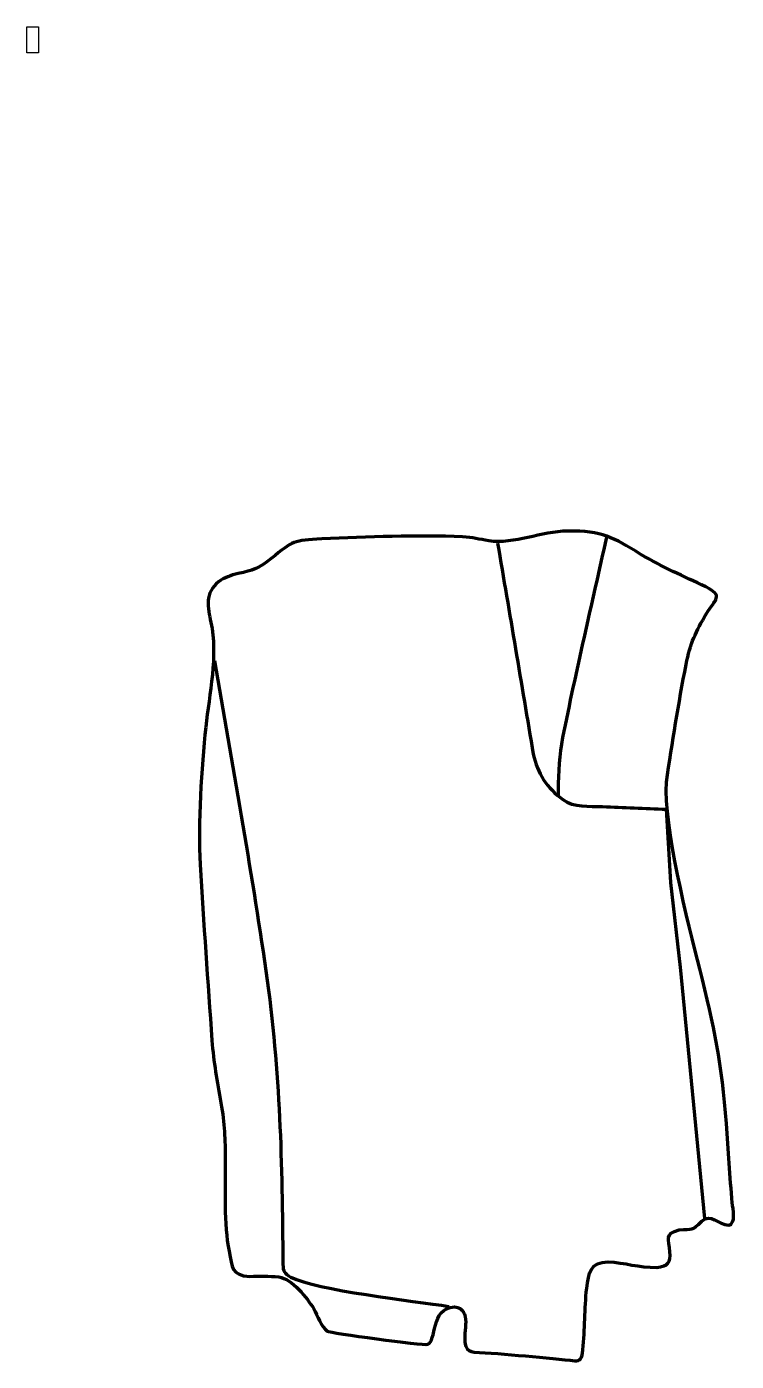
# Model space of a CAD drawing. Header units: millimetres. Extents: x -697 to 64, y -3 to 1430.
import ezdxf

# ---------------------------------------------------------------- set-up
doc = ezdxf.new("R2010")
doc.units = ezdxf.units.MM
doc.header["$MEASUREMENT"] = 0
doc.header["$XCLIPFRAME"] = 0
for name, color, linetype in [('layer 1', 7, 'Continuous'), ('layer 2', 7, 'Continuous'), ('layer 3', 7, 'Continuous')]:
    doc.layers.add(name, color=color, linetype=linetype)
picture_1 = doc.add_image_def('image1.jpg', size_in_pixel=(45719, 101599))

msp = doc.modelspace()

# ---------------------------------------------------------------- linework, layer by layer
at = {"layer": 'layer 2', "color": 140, "lineweight": 158}
for points, knots in [([(-192.1075, 875.3592), (-179.3286, 799.7912), (-166.6729, 724.2024), (-153.8114, 648.6484), (-153.8114, 648.6484), (-149.695, 628.5208), (-139.0229, 612.2667), (-122.32, 600.2581), (-122.32, 600.2581), (-109.7423, 591.2152), (-94.395, 593.0984), (-79.743, 592.5614), (-79.743, 592.5614), (-56.9136, 591.7246), (-34.0899, 590.677), (-11.2641, 589.742)], [0, 0, 0, 0, 0.2, 0.2, 0.2, 0.2, 0.4, 0.4, 0.4, 0.4, 0.6, 0.6, 0.6, 0.6, 1, 1, 1, 1]), ([(-75.3605, 881.8409), (-90.9959, 810.3126), (-108.2418, 738.3148), (-122.3757, 666.6215), (-122.3757, 666.6215), (-126.0873, 647.7945), (-127.0688, 629.5454), (-127.0691, 610.4103), (-127.0691, 610.4103), (-127.0658, 608.5018), (-127.0713, 606.5984), (-127.0865, 604.6899)], [0, 0, 0, 0, 0.25, 0.25, 0.25, 0.25, 0.5, 0.5, 0.5, 0.5, 1, 1, 1, 1]), ([(-495.7166, 749.0873), (-477.1028, 638.4551), (-456.7339, 527.1865), (-440.8004, 416.254), (-440.8004, 416.254), (-424.8229, 305.0145), (-423.6065, 212.0411), (-422.454, 101.3893), (-422.454, 101.3893), (-422.3745, 93.8362), (-420.7856, 91.511), (-414.0461, 87.6619), (-414.0461, 87.6619), (-386.7315, 73.4575), (-282.3672, 61.9976), (-244.4948, 56.1431)], [0, 0, 0, 0, 0.2, 0.2, 0.2, 0.2, 0.4, 0.4, 0.4, 0.4, 0.6, 0.6, 0.6, 0.6, 1, 1, 1, 1]), ([(-11.2641, 589.742), (-11.2641, 589.742), (-6.4863, 510.9169), (-6.4863, 510.9169), (-6.4863, 510.9169), (-6.4863, 510.9169), (3.8172, 420.2762), (3.8172, 420.2762), (3.8172, 420.2762), (3.8172, 420.2762), (29.8125, 150.5995), (29.8125, 150.5995)], [0, 0, 0, 0, 0.25, 0.25, 0.25, 0.25, 0.5, 0.5, 0.5, 0.5, 1, 1, 1, 1])]:
    msp.add_open_spline(points, degree=3, knots=knots, dxfattribs=at)
at = {"layer": 'layer 3', "color": 242, "lineweight": 158}
msp.add_open_spline([(-434.9456, 858.7541), (-411.7592, 877.976), (-411.0655, 878.1879), (-380.618, 879.7842), (-380.618, 879.7842), (-332.539, 882.2986), (-277.6643, 883.9554), (-229.7282, 882.0803), (-229.7282, 882.0803), (-218.6269, 881.4185), (-211.994, 879.4049), (-201.6413, 877.762), (-201.6413, 877.762), (-174.1261, 873.8033), (-145.4158, 887.7423), (-116.8015, 888.3048), (-116.8015, 888.3048), (-79.9555, 888.4976), (-68.3137, 881.6742), (-38.5757, 863.1757), (-38.5757, 863.1757), (-15.8121, 849.6881), (7.3676, 839.7741), (31.0892, 828.3979), (31.0892, 828.3979), (50.7628, 818.2328), (41.571, 815.6678), (32.043, 799.8504), (32.043, 799.8504), (20.3579, 780.1559), (14.5239, 767.6679), (10.0881, 745.0444), (10.0881, 745.0444), (2.0058, 703.2151), (-4.9133, 661.016), (-10.9568, 618.8441), (-10.9568, 618.8441), (-14.3751, 572.3069), (12.315, 467.4997), (24.7184, 418.3663), (24.7184, 418.3663), (40.3131, 356.5915), (48.4421, 316.0015), (53.44, 252.3377), (53.44, 252.3377), (55.6412, 224.0217), (57.0433, 195.3642), (59.6317, 167.1385), (59.6317, 167.1385), (60.1901, 161.5841), (63.948, 144.4316), (55.9051, 143.4624), (55.9051, 143.4624), (43.6198, 143.057), (37.3783, 157.3121), (26.9393, 147.6683), (26.9393, 147.6683), (15.5343, 136.7784), (17.8467, 139.5756), (2.4904, 138.2811), (2.4904, 138.2811), (-13.0722, 134.3498), (-8.5593, 128.3333), (-7.2612, 114.7009), (-7.2612, 114.7009), (-6.1228, 102.746), (-9.2748, 99.3705), (-21.3738, 98.0566), (-21.3738, 98.0566), (-40.9279, 97.5173), (-55.7069, 103.3655), (-73.5721, 103.8823), (-73.5721, 103.8823), (-93.1168, 103.9001), (-94.3427, 92.1017), (-96.5872, 75.5541), (-96.5872, 75.5541), (-98.872, 53.4596), (-98.6017, 31.4651), (-100.5729, 9.6372), (-100.5729, 9.6372), (-101.4324, 0.1196), (-103.7577, -2.7761), (-109.2912, -2.1973), (-109.2912, -2.1973), (-134.928, 0.4844), (-188.7712, 5.753), (-217.2687, 7.1586), (-217.2687, 7.1586), (-221.1366, 7.3494), (-224.8636, 9.1237), (-226.3707, 13.1621), (-226.3707, 13.1621), (-230.8554, 25.1788), (-219.0992, 49.3857), (-235.1714, 55.0998), (-235.1714, 55.0998), (-235.1714, 55.0998), (-236.7706, 55.4555), (-236.7706, 55.4555), (-236.7706, 55.4555), (-236.7706, 55.4555), (-238.5676, 55.734), (-238.5676, 55.734), (-238.5676, 55.734), (-264.4337, 54.2195), (-257.464, 18.3771), (-267.0225, 15.4819), (-267.0225, 15.4819), (-272.1223, 13.9372), (-372.2384, 27.9156), (-375.0415, 29.6169), (-375.0415, 29.6169), (-381.2655, 34.0846), (-385.5781, 46.4089), (-389.3195, 53.6386), (-389.3195, 53.6386), (-396.2541, 65.0842), (-412.9577, 85.7919), (-426.7931, 87.7936), (-426.7931, 87.7936), (-437.9076, 88.7778), (-447.0655, 88.4779), (-458.0818, 88.3912), (-458.0818, 88.3912), (-477.9873, 89.4361), (-476.8139, 97.904), (-480.2807, 115.3139), (-480.2807, 115.3139), (-486.1482, 144.7798), (-484.1833, 182.401), (-484.3608, 212.9158), (-484.3608, 212.9158), (-484.489, 235.8803), (-484.9938, 251.7373), (-488.9957, 274.5845), (-488.9957, 274.5845), (-493.0305, 297.6191), (-496.9733, 318.2153), (-498.6307, 341.6382), (-498.6307, 341.6382), (-503.0714, 404.4035), (-507.6616, 467.4411), (-511.2741, 530.2449), (-511.2741, 530.2449), (-513.7972, 574.1036), (-509.7542, 634.4679), (-505.2762, 677.8104), (-505.2762, 677.8104), (-501.5273, 712.5775), (-491.9916, 755.8777), (-499.7107, 790.2899), (-499.7107, 790.2899), (-503.2322, 805.9894), (-506.3521, 822.372), (-491.6092, 833.735), (-491.6092, 833.735), (-485.4235, 838.5027), (-477.9473, 840.878), (-470.4442, 842.6238), (-470.4442, 842.6238), (-454.6063, 846.1236), (-448.0997, 848.1417), (-434.9456, 858.7541)], degree=3, knots=[0, 0, 0, 0, 0.023809524, 0.023809524, 0.023809524, 0.023809524, 0.047619048, 0.047619048, 0.047619048, 0.047619048, 0.071428571, 0.071428571, 0.071428571, 0.071428571, 0.095238095, 0.095238095, 0.095238095, 0.095238095, 0.119047619, 0.119047619, 0.119047619, 0.119047619, 0.142857143, 0.142857143, 0.142857143, 0.142857143, 0.166666667, 0.166666667, 0.166666667, 0.166666667, 0.19047619, 0.19047619, 0.19047619, 0.19047619, 0.214285714, 0.214285714, 0.214285714, 0.214285714, 0.238095238, 0.238095238, 0.238095238, 0.238095238, 0.261904762, 0.261904762, 0.261904762, 0.261904762, 0.285714286, 0.285714286, 0.285714286, 0.285714286, 0.30952381, 0.30952381, 0.30952381, 0.30952381, 0.333333333, 0.333333333, 0.333333333, 0.333333333, 0.357142857, 0.357142857, 0.357142857, 0.357142857, 0.380952381, 0.380952381, 0.380952381, 0.380952381, 0.404761905, 0.404761905, 0.404761905, 0.404761905, 0.428571429, 0.428571429, 0.428571429, 0.428571429, 0.452380952, 0.452380952, 0.452380952, 0.452380952, 0.476190476, 0.476190476, 0.476190476, 0.476190476, 0.5, 0.5, 0.5, 0.5, 0.523809524, 0.523809524, 0.523809524, 0.523809524, 0.547619048, 0.547619048, 0.547619048, 0.547619048, 0.571428571, 0.571428571, 0.571428571, 0.571428571, 0.595238095, 0.595238095, 0.595238095, 0.595238095, 0.619047619, 0.619047619, 0.619047619, 0.619047619, 0.642857143, 0.642857143, 0.642857143, 0.642857143, 0.666666667, 0.666666667, 0.666666667, 0.666666667, 0.69047619, 0.69047619, 0.69047619, 0.69047619, 0.714285714, 0.714285714, 0.714285714, 0.714285714, 0.738095238, 0.738095238, 0.738095238, 0.738095238, 0.761904762, 0.761904762, 0.761904762, 0.761904762, 0.785714286, 0.785714286, 0.785714286, 0.785714286, 0.80952381, 0.80952381, 0.80952381, 0.80952381, 0.833333333, 0.833333333, 0.833333333, 0.833333333, 0.857142857, 0.857142857, 0.857142857, 0.857142857, 0.880952381, 0.880952381, 0.880952381, 0.880952381, 0.904761905, 0.904761905, 0.904761905, 0.904761905, 0.928571429, 0.928571429, 0.928571429, 0.928571429, 0.952380952, 0.952380952, 0.952380952, 0.952380952, 1, 1, 1, 1], dxfattribs=at)

# ---------------------------------------------------------------- pictures from other files: only their frames are drawn
at = {"layer": 'layer 1', "color": 0}
image = msp.add_image(picture_1, insert=(-683.8613, -590.1832), size_in_units=(903.6276, 2008.0853), dxfattribs=at)
image.set_boundary_path([(-683.861, -590.183), (-48.861, 820.928)])
image.dxf.flags = 3

doc.saveas('drawing.dxf')
